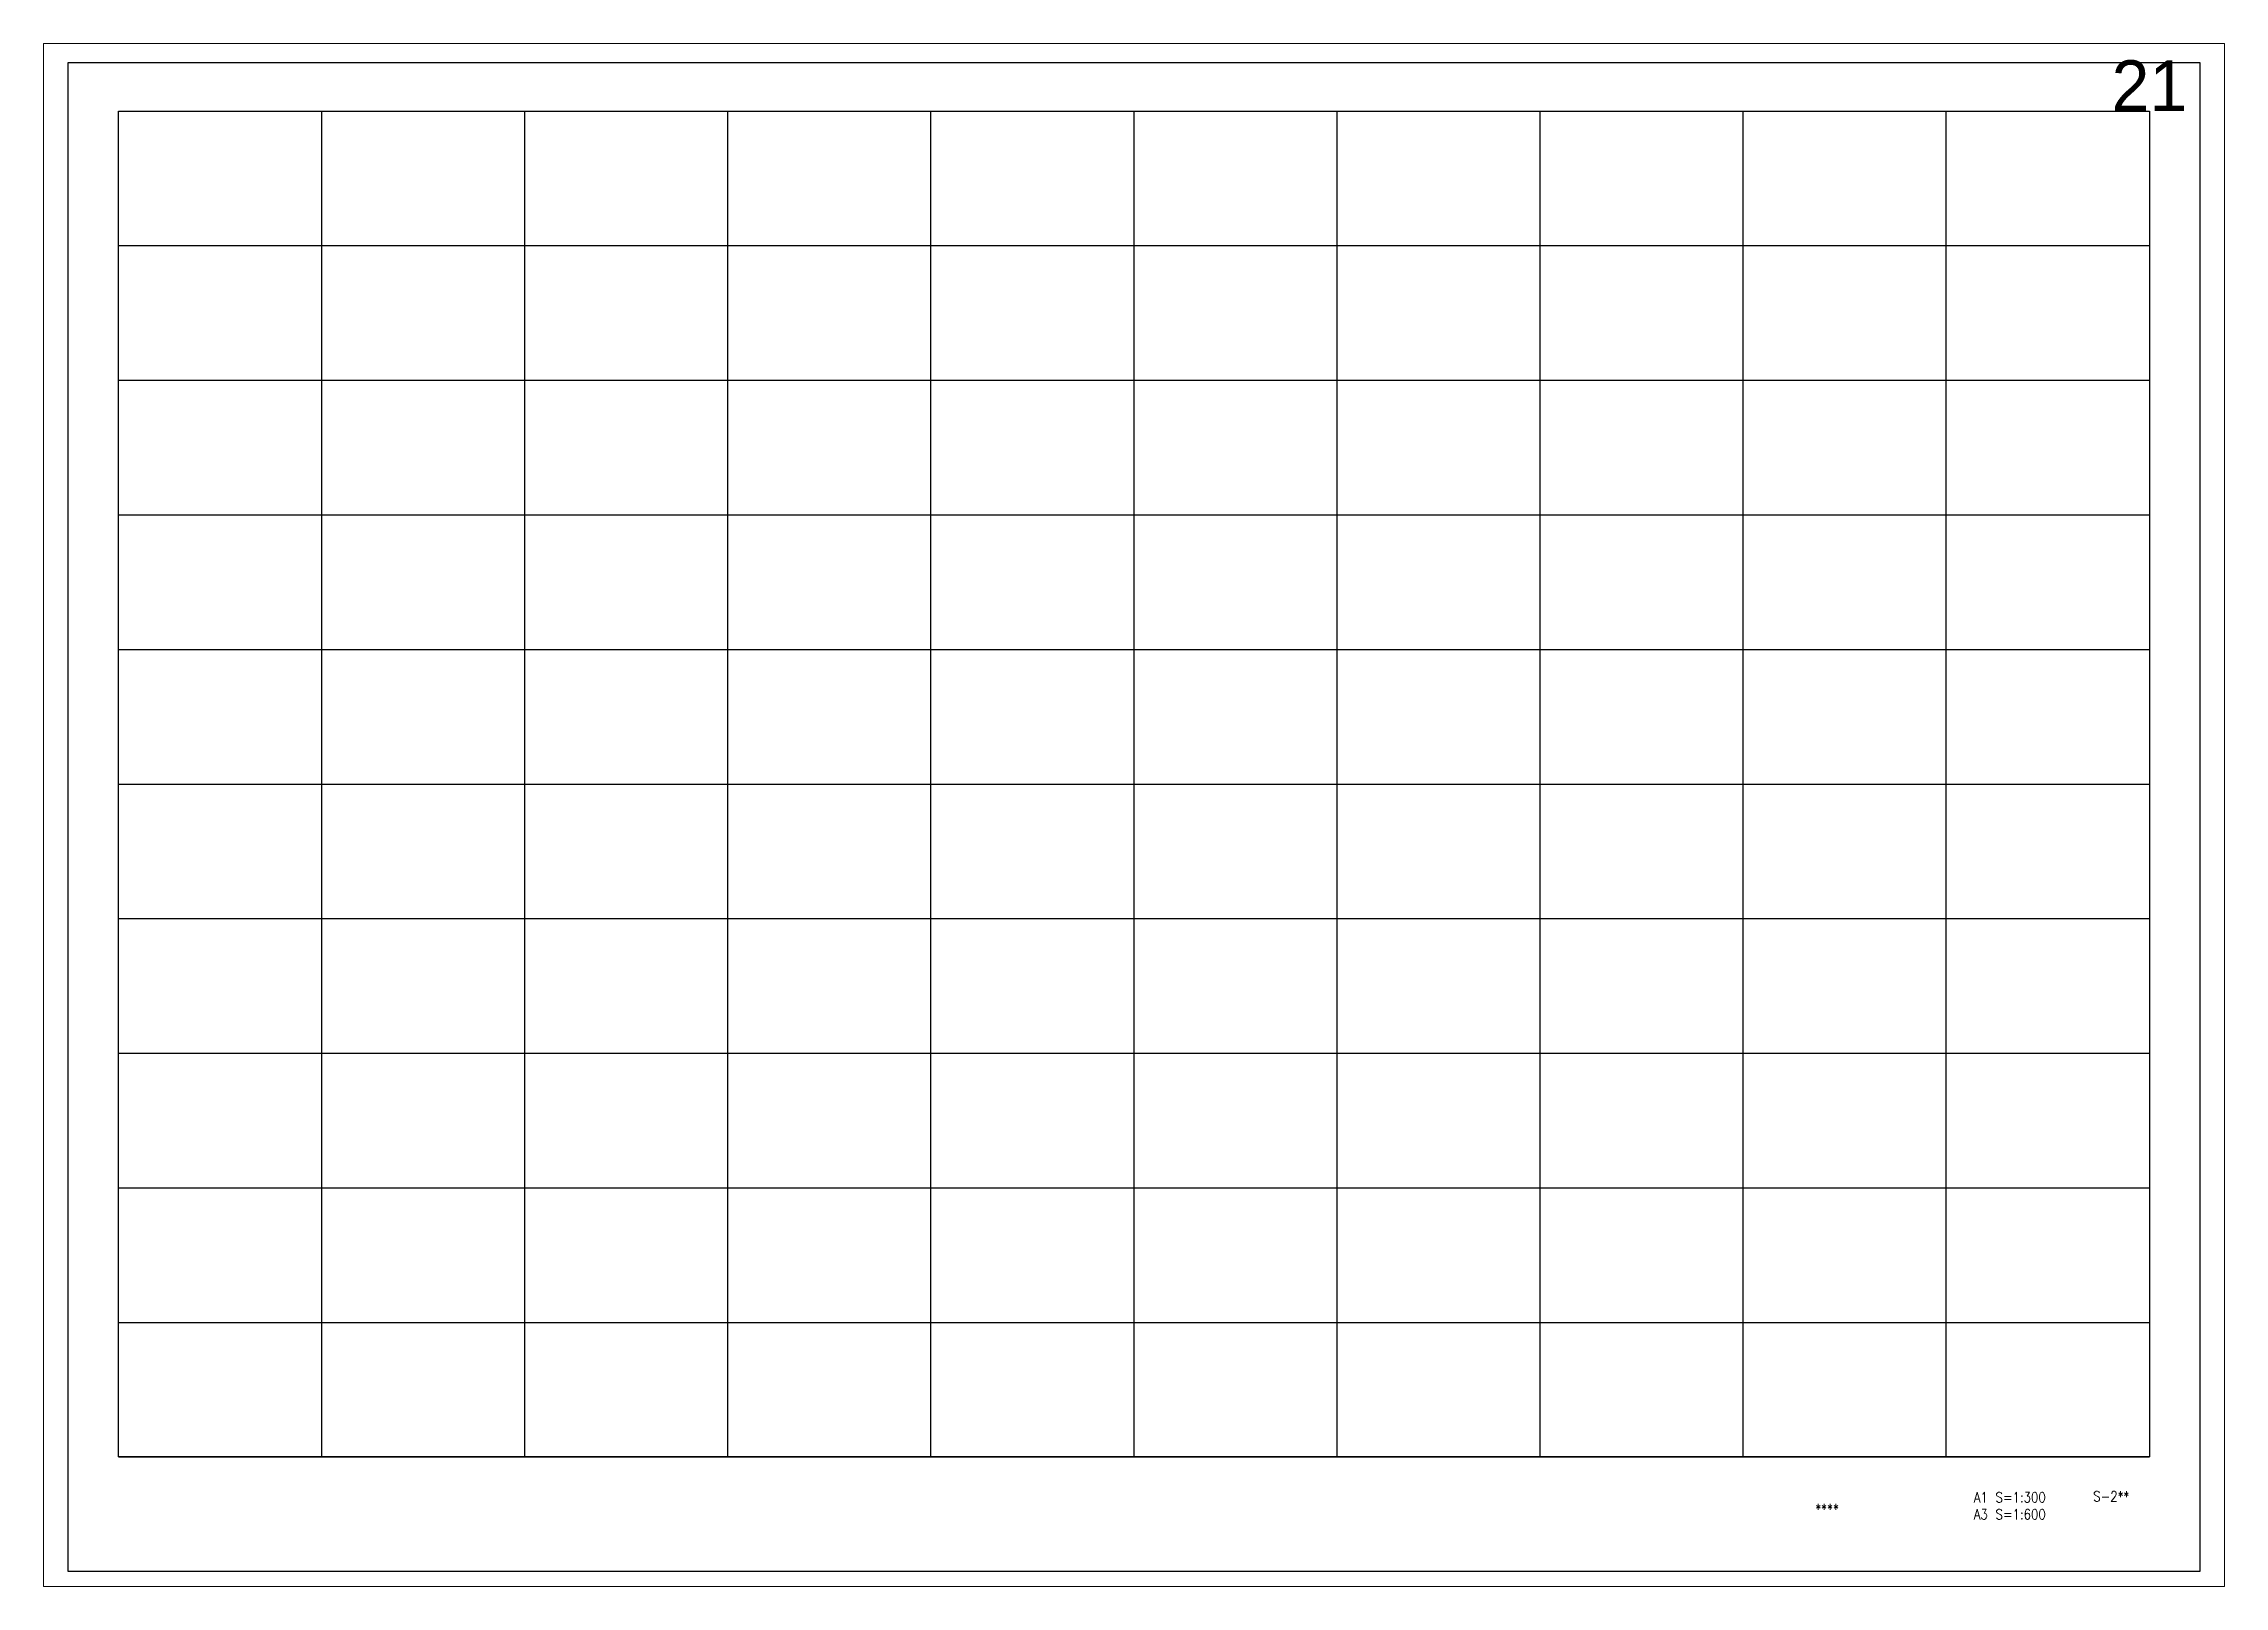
# Paper-space layout '31' of a CAD drawing. Extents: x -23 to 863, y -16 to 610.
# The model-space entities are those that its viewports show. They can reach past a viewport. Long polylines and large blocks are cut down to what shows.
import ezdxf
from ezdxf.enums import TextEntityAlignment as Align

# ---------------------------------------------------------------- set-up
doc = ezdxf.new("R2010")
doc.units = 0
doc.header["$MEASUREMENT"] = 0
doc.layers.get('Defpoints').update_dxf_attribs({"color": 251, "linetype": 'CONTINUOUS'})
doc.layers.add('99_レイアウト枠', color=251, linetype='CONTINUOUS', plot=False)
doc.layers.add('99_頁番号', color=6, linetype='CONTINUOUS')
doc.styles.add('DRACAD', font='txt', dxfattribs={"width": 0.85, "bigfont": 'extfont2'})
doc.styles.get("Standard").update_dxf_attribs({"font": 'Osaka.ttc'})

msp = doc.modelspace()

# ---------------------------------------------------------------- linework, layer by layer
at = {"layer": '99_レイアウト枠'}
for p, q in [((1086000, -164700), (1086000, -5700)), ((1110000, -164700), (1110000, -5700)), ((1134000, -164700), (1134000, -5700)), ((1158000, -164700), (1158000, -5700)), ((1182000, -164700), (1182000, -5700)), ((1206000, -164700), (1206000, -5700)), ((1229999.99994, -164700), (1229999.99994, -5700)), ((1253999.99994, -164700), (1253999.99994, -5700)), ((1277999.99994, -164700), (1277999.99994, -5700)), ((1301999.99994, -164700), (1301999.99994, -5700)), ((1086000, -21600), (1325999.99989, -21600)), ((1086000, -37500), (1325999.99989, -37500)), ((1086000, -53400), (1325999.99989, -53400)), ((1086000, -69300), (1325999.99989, -69300)), ((1086000, -85200), (1325999.99989, -85200)), ((1086000, -101100), (1325999.99989, -101100)), ((1086000, -117000), (1325999.99989, -117000)), ((1086000, -132900), (1325999.99989, -132900)), ((1086000, -148800), (1325999.99989, -148800)), ((1086000, -164700), (1325999.99989, -164700))]:
    msp.add_line(p, q, dxfattribs=at)
for points in [[(1080000, -178200), (1332000, -178200), (1332000, 0), (1080000, 0)], [(1086000, -5700), (1325999.99989, -5700), (1325999.99989, -164700), (1086000, -164700)]]:
    msp.add_lwpolyline(points, close=True, dxfattribs=at)

# ---------------------------------------------------------------- texts
msp.add_text('21', height=6000, dxfattribs=at).set_placement((1325999.99989, -5700), align=Align.CENTER)
at = {"layer": '99_頁番号', "char_height": 1200, "attachment_point": 5, "style": 'DRACAD'}
for s, insert in [('A1 S=1:300^JA3 S=1:600', (1309499.99989, -170472.95597)), ('{S-2**}', (1321499.99989, -169350)), ('{  ****  }', (1286999.99989, -170850))]:
    msp.add_mtext(s, dxfattribs=dict(at, insert=insert))

psp = doc.layouts.new('31')

# ---------------------------------------------------------------- viewports
at = {"layer": 'Defpoints'}
psp.add_viewport(center=(420, 297), size=(885.46, 626.16), view_center_point=(1206000, -88860), view_height=182253.6, dxfattribs=at)

doc.saveas('drawing.dxf')
